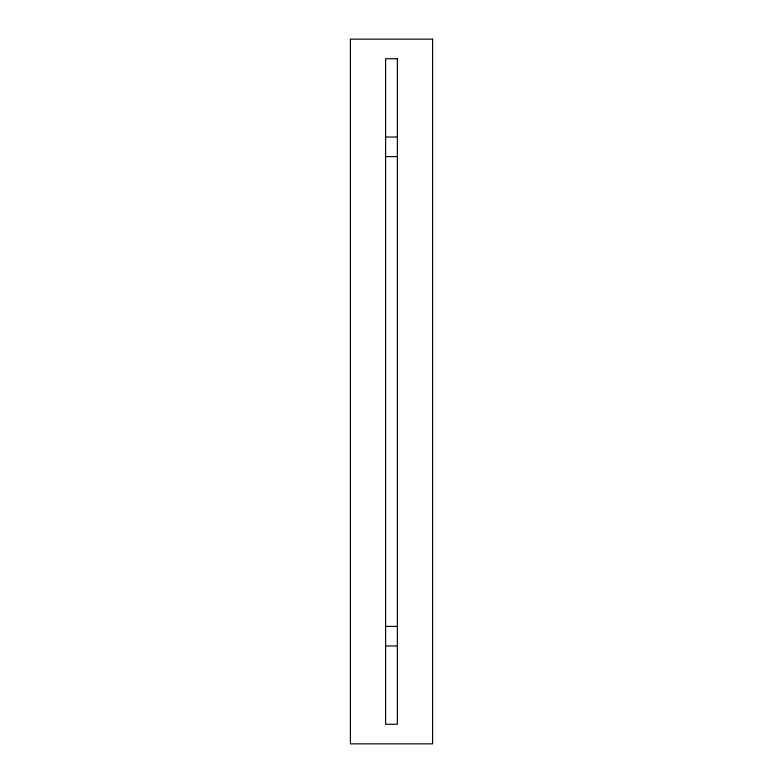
<?xml version="1.0" encoding="UTF-8"?>
<svg xmlns="http://www.w3.org/2000/svg" width="783" height="783" viewBox="0 0 783 783"><rect width="100%" height="100%" fill="white"/><g stroke="black" fill="none" stroke-linecap="round" stroke-linejoin="round"><path stroke-width="1.17" d="M385.627 137.025L397.373 137.025M385.627 156.6L397.373 156.6M385.627 626.4L397.373 626.4M385.627 645.975L397.373 645.975M432.608 39.15L350.392 39.15L350.392 743.85L432.608 743.85L432.608 39.15M397.373 58.725L385.627 58.725L385.627 724.275L397.373 724.275L397.373 58.725"/></g></svg>
